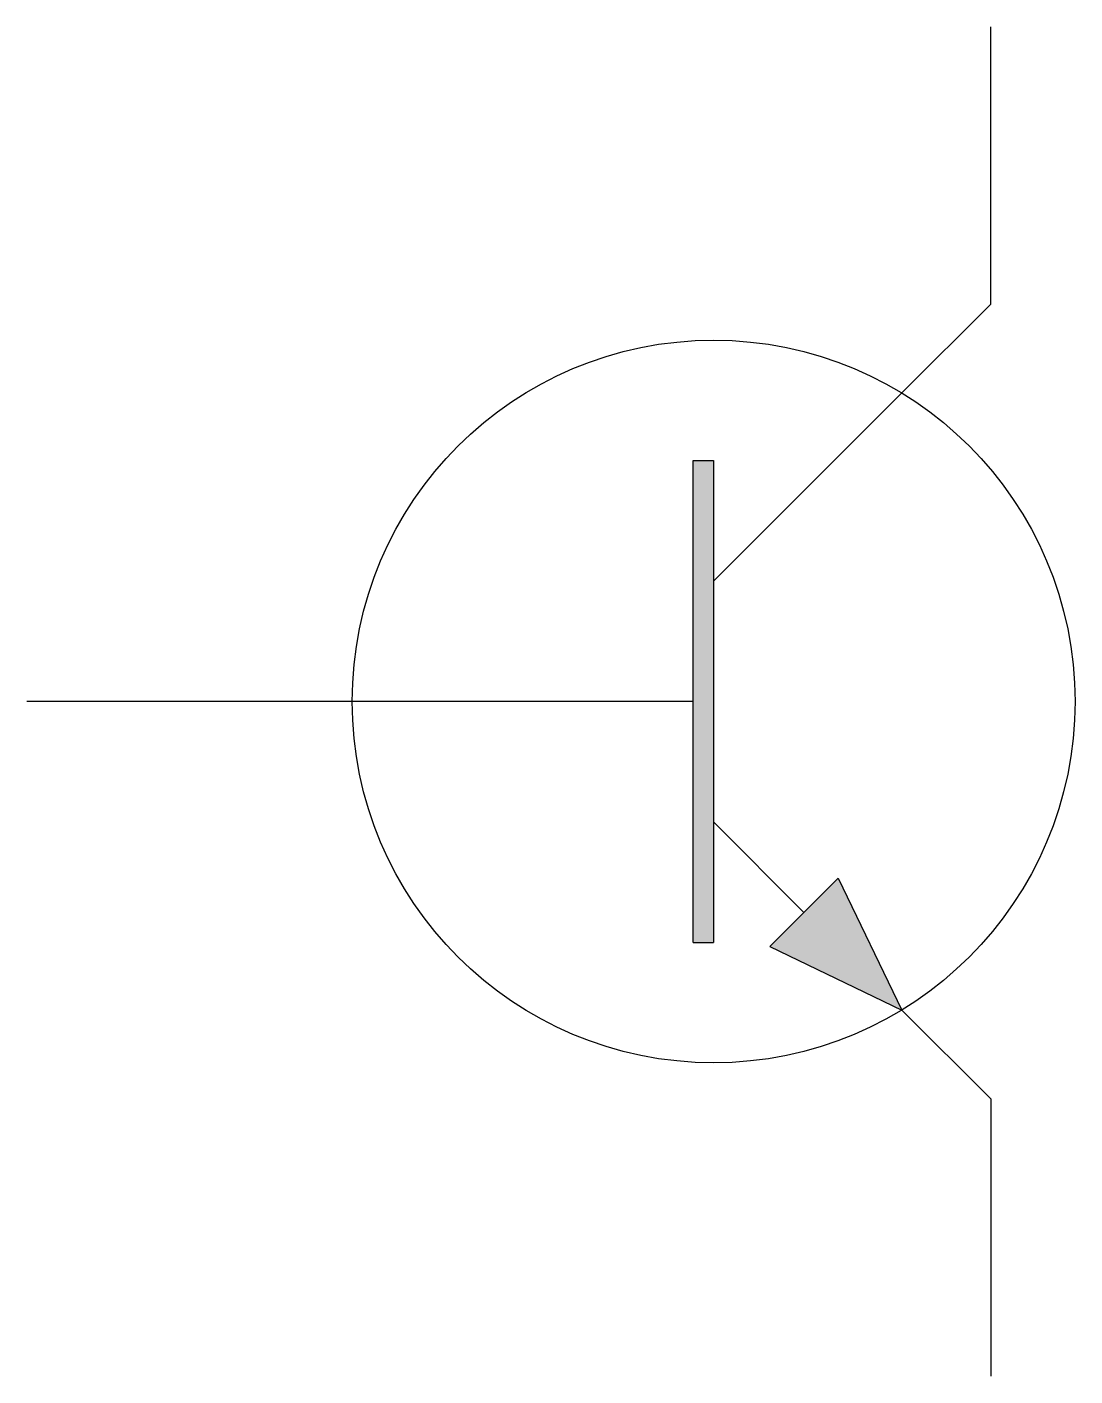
# Model space of a CAD drawing. Header units: millimetres. Extents: x 0 to 10.9, y -7 to 7.
import ezdxf

# ---------------------------------------------------------------- set-up
doc = ezdxf.new("R2010")
doc.units = ezdxf.units.MM
doc.layers.add('OBJECT', color=7, linetype='Continuous', lineweight=25)

msp = doc.modelspace()

# ---------------------------------------------------------------- hatches: boundary and pattern name
at = {"layer": 'OBJECT', "transparency": 33554687}
for points in [[(7.125, 2.5), (7.125, -2.5), (6.912, -2.5), (6.912, 2.5)], [(7.709, -2.541), (9.077, -3.202), (8.416, -1.834)]]:
    msp.add_hatch(color=9, dxfattribs=at).paths.add_polyline_path(points, flags=0)

# ---------------------------------------------------------------- linework, layer by layer
at = {"layer": 'OBJECT'}
for p, q in [((10, 4.125), (10, 7)), ((9.077, 3.202), (10, 4.125)), ((7.125, 1.25), (9.077, 3.202)), ((6.912, -2.5), (6.912, 2.5)), ((6.912, 2.5), (7.125, 2.5)), ((7.125, 2.5), (7.125, -2.5)), ((6.912, 0), (0, 0)), ((7.125, -1.25), (8.062, -2.188)), ((7.709, -2.541), (8.416, -1.834)), ((8.416, -1.834), (9.077, -3.202)), ((6.912, -2.5), (7.125, -2.5)), ((7.709, -2.541), (9.077, -3.202)), ((10, -4.125), (9.077, -3.202)), ((10, -4.125), (10, -7))]:
    msp.add_line(p, q, dxfattribs=at)
msp.add_circle((7.125, 0), 3.75, dxfattribs=at)

doc.saveas('drawing.dxf')
